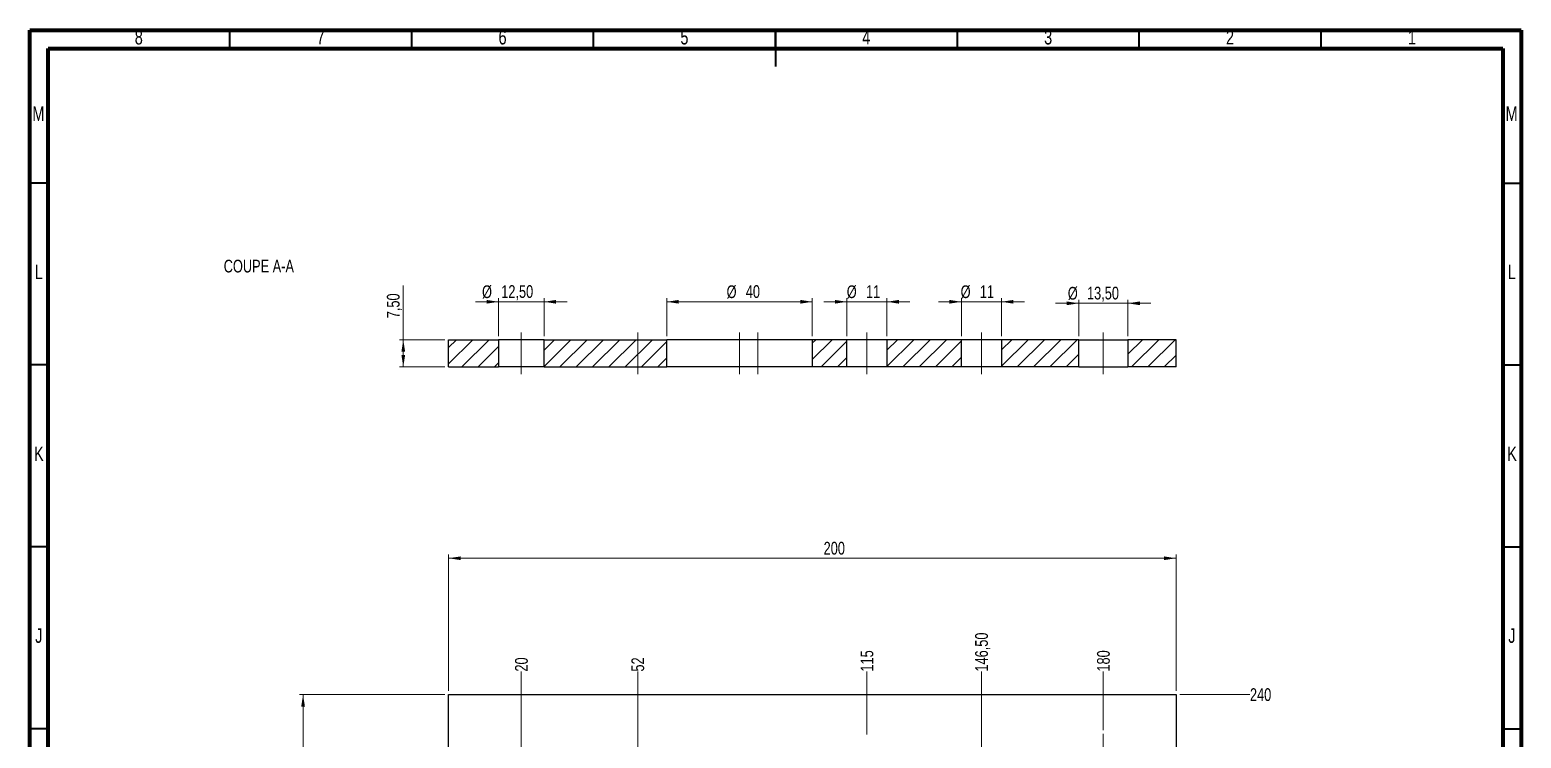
# Model space of a CAD drawing. Header units: millimetres. Extents: x 5 to 415, y 5 to 589.
# Drawn here: x 5 to 415, y 394.4 to 589.1 of the extents above; entities that cross this region are included whole.
import ezdxf

# ---------------------------------------------------------------- set-up
doc = ezdxf.new("R2010")
doc.units = ezdxf.units.MM
doc.linetypes.add('CENTERX2', pattern=[20.32, 12.7, -2.54, 2.54, -2.54])
doc.styles.add('SLDTEXTSTYLE0', font='TXT', dxfattribs={"width": 0.75})
doc.dimstyles.new('SLDDIMSTYLE1', dxfattribs={"dimtxt": 3.5, "dimasz": 3.302, "dimexe": 0, "dimexo": 0.0625, "dimgap": 0.875, "dimtad": 0, "dimtih": 1, "dimtoh": 1, "dimrnd": 1e-09, "dimzin": 12, "dimdsep": 46, "dimtxsty": 'SLDTEXTSTYLE0', "dimblk1": 'NONE', "dimblk2": 'NONE', "dimsah": 1, "dimcen": 0.09, "dimadec": 0, "dimazin": 3, "dimtfac": 1, "dimtofl": 0, "dimtmove": 0, "dimatfit": 3, "dimldrblk": 'NONE', "dimfxl": 1, "dimfrac": 2, "dimtolj": 1, "dimtzin": 12, "dimarcsym": 0})
doc.dimstyles.new('SLDDIMSTYLE2', dxfattribs={"dimtxt": 3.5, "dimasz": 3.302, "dimexe": 0, "dimexo": 0.0625, "dimgap": 0.875, "dimtad": 1, "dimrnd": 1e-09, "dimzin": 12, "dimdsep": 46, "dimtxsty": 'SLDTEXTSTYLE0', "dimsah": 1, "dimcen": 0.09, "dimadec": 0, "dimazin": 3, "dimtfac": 1, "dimtofl": 0, "dimtmove": 0, "dimatfit": 3, "dimfxl": 1, "dimfrac": 2, "dimtolj": 1, "dimtzin": 12, "dimarcsym": 0})
doc.dimstyles.new('SLDDIMSTYLE3', dxfattribs={"dimtxt": 3.5, "dimasz": 3.302, "dimexe": 0, "dimexo": 0.0625, "dimgap": 0.875, "dimtad": 1, "dimrnd": 1e-09, "dimzin": 12, "dimdsep": 46, "dimtxsty": 'SLDTEXTSTYLE0', "dimsah": 1, "dimcen": 0.09, "dimadec": 0, "dimazin": 3, "dimtfac": 1, "dimtmove": 0, "dimatfit": 0, "dimfxl": 1, "dimfrac": 2, "dimtolj": 1, "dimtzin": 12, "dimarcsym": 0})

# ---------------------------------------------------------------- blocks, each defined once
blk = doc.blocks.new('_D_3')
at = {"color": 7, "linetype": 'Continuous', "lineweight": 18}
blk.add_line((140.12, 366.13), (140.12, 412.7), dxfattribs=at)
at = {"color": 7, "linetype": 'Continuous', "lineweight": 18, "insert": (138.39, 412.7), "char_height": 3.5, "attachment_point": 1, "rotation": 90, "style": 'SLDTEXTSTYLE0'}
blk.add_mtext('20', dxfattribs=at)
blk = doc.blocks.new('_None')
blk = doc.blocks.new('_D_5')
at = {"color": 7, "linetype": 'Continuous', "lineweight": 18}
blk.add_line((172.12, 376.38), (172.12, 412.7), dxfattribs=at)
at = {"color": 7, "linetype": 'Continuous', "lineweight": 18, "insert": (170.39, 412.7), "char_height": 3.5, "attachment_point": 1, "rotation": 90, "style": 'SLDTEXTSTYLE0'}
blk.add_mtext('52', dxfattribs=at)
blk = doc.blocks.new('_D_11')
at = {"color": 7, "linetype": 'Continuous', "lineweight": 18}
blk.add_line((235.12, 395.38), (235.12, 412.7), dxfattribs=at)
at = {"color": 7, "linetype": 'Continuous', "lineweight": 18, "insert": (233.39, 412.7), "char_height": 3.5, "attachment_point": 1, "rotation": 90, "style": 'SLDTEXTSTYLE0'}
blk.add_mtext('115', dxfattribs=at)
blk = doc.blocks.new('_D_13')
at = {"color": 7, "linetype": 'Continuous', "lineweight": 18}
blk.add_line((266.62, 352.38), (266.62, 412.7), dxfattribs=at)
at = {"color": 7, "linetype": 'Continuous', "lineweight": 18, "insert": (264.89, 412.7), "char_height": 3.5, "attachment_point": 1, "rotation": 90, "style": 'SLDTEXTSTYLE0'}
blk.add_mtext('146,50', dxfattribs=at)
blk = doc.blocks.new('_D_17')
at = {"color": 7, "linetype": 'Continuous', "lineweight": 18}
blk.add_line((300.12, 396.63), (300.12, 412.7), dxfattribs=at)
at = {"color": 7, "linetype": 'Continuous', "lineweight": 18, "insert": (298.39, 412.7), "char_height": 3.5, "attachment_point": 1, "rotation": 90, "style": 'SLDTEXTSTYLE0'}
blk.add_mtext('180', dxfattribs=at)
blk = doc.blocks.new('_D_43')
at = {"color": 7, "linetype": 'Continuous', "lineweight": 18}
blk.add_line((321.12, 406.38), (340.44, 406.38), dxfattribs=at)
at = {"color": 7, "linetype": 'Continuous', "lineweight": 18, "insert": (340.44, 408.12), "char_height": 3.5, "attachment_point": 1, "style": 'SLDTEXTSTYLE0'}
blk.add_mtext('240', dxfattribs=at)
blk = doc.blocks.new('_D_44')
at = {"color": 7, "linetype": 'Continuous', "lineweight": 18}
for p, q in [((120.12, 407.38), (120.12, 444.86)), ((120.12, 443.86), (320.12, 443.86)), ((320.12, 407.38), (320.12, 444.86))]:
    blk.add_line(p, q, dxfattribs=at)
for points in [[(120.12, 443.86), (123.42, 443.35), (123.42, 444.36)], [(320.12, 443.86), (316.82, 444.36), (316.82, 443.35)]]:
    blk.add_solid(points, dxfattribs=at)
at = {"color": 7, "linetype": 'Continuous', "lineweight": 18, "insert": (223.23, 448.37), "char_height": 3.5, "attachment_point": 1, "style": 'SLDTEXTSTYLE0'}
blk.add_mtext('200', dxfattribs=at)
blk = doc.blocks.new('_D_45')
at = {"color": 7, "linetype": 'Continuous', "lineweight": 18}
for p, q in [((119.12, 406.38), (79.12, 406.38)), ((80.12, 166.38), (80.12, 406.38)), ((119.12, 166.38), (79.12, 166.38))]:
    blk.add_line(p, q, dxfattribs=at)
for points in [[(80.12, 406.38), (79.61, 403.08), (80.63, 403.08)], [(80.12, 166.38), (80.63, 169.69), (79.61, 169.69)]]:
    blk.add_solid(points, dxfattribs=at)
at = {"color": 7, "linetype": 'Continuous', "lineweight": 18, "insert": (75.61, 282.66), "char_height": 3.5, "attachment_point": 1, "rotation": 90, "style": 'SLDTEXTSTYLE0'}
blk.add_mtext('240', dxfattribs=at)
blk = doc.blocks.new('SW_CENTERMARKSYMBOL_2')
at = {"color": 0, "linetype": 'Continuous', "lineweight": 0}
for p, q in [((0, 5), (0, 9.25)), ((-5, 0), (-9.25, 0)), ((0, 0), (-2.5, 0)), ((0, 0), (0, 2.5)), ((0, 0), (0, -2.5)), ((0, 0), (2.5, 0)), ((5, 0), (9.25, 0)), ((0, -5), (0, -9.25))]:
    blk.add_line(p, q, dxfattribs=at)
blk = doc.blocks.new('SW_CENTERMARKSYMBOL_3')
at = {"color": 0, "linetype": 'Continuous', "lineweight": 0}
for p, q in [((0, 5), (0, 9.25)), ((-5, 0), (-9.25, 0)), ((0, 0), (-2.5, 0)), ((0, 0), (0, 2.5)), ((0, 0), (0, -2.5)), ((0, 0), (2.5, 0)), ((5, 0), (9.25, 0)), ((0, -5), (0, -9.25))]:
    blk.add_line(p, q, dxfattribs=at)
blk = doc.blocks.new('_D_46')
at = {"color": 7, "linetype": 'Continuous', "lineweight": 18}
for p, q in [((107.67, 503.94), (107.67, 518.88)), ((119.12, 503.94), (106.67, 503.94)), ((107.67, 496.44), (107.67, 503.94)), ((119.12, 496.44), (106.67, 496.44))]:
    blk.add_line(p, q, dxfattribs=at)
for points in [[(107.67, 503.94), (107.16, 500.64), (108.18, 500.64)], [(107.67, 496.44), (108.18, 499.74), (107.16, 499.74)]]:
    blk.add_solid(points, dxfattribs=at)
at = {"color": 7, "linetype": 'Continuous', "lineweight": 18, "insert": (103.16, 509.83), "char_height": 3.5, "attachment_point": 1, "rotation": 90, "style": 'SLDTEXTSTYLE0'}
blk.add_mtext('7,50', dxfattribs=at)
blk = doc.blocks.new('_D_47')
at = {"color": 7, "linetype": 'Continuous', "lineweight": 18}
for p, q in [((133.87, 514.36), (127.52, 514.36)), ((133.87, 504.94), (133.87, 515.36)), ((133.87, 514.36), (146.37, 514.36)), ((146.37, 504.94), (146.37, 515.36)), ((146.37, 514.36), (152.72, 514.36))]:
    blk.add_line(p, q, dxfattribs=at)
for points in [[(133.87, 514.36), (130.57, 514.87), (130.57, 513.85)], [(146.37, 514.36), (149.67, 513.85), (149.67, 514.87)]]:
    blk.add_solid(points, dxfattribs=at)
at = {"color": 7, "linetype": 'Continuous', "lineweight": 18, "char_height": 3.5, "attachment_point": 1, "style": 'SLDTEXTSTYLE0'}
for s, insert in [('%%c', (129.32, 518.87)), ('12,50', (134.6, 518.92))]:
    blk.add_mtext(s, dxfattribs=dict(at, insert=insert))
blk = doc.blocks.new('_D_48')
at = {"color": 7, "linetype": 'Continuous', "lineweight": 18}
for p, q in [((180.12, 504.94), (180.12, 515.36)), ((180.12, 514.36), (220.12, 514.36)), ((220.12, 504.94), (220.12, 515.36))]:
    blk.add_line(p, q, dxfattribs=at)
for points in [[(180.12, 514.36), (183.42, 513.85), (183.42, 514.87)], [(220.12, 514.36), (216.82, 514.87), (216.82, 513.85)]]:
    blk.add_solid(points, dxfattribs=at)
at = {"color": 7, "linetype": 'Continuous', "lineweight": 18, "char_height": 3.5, "attachment_point": 1, "style": 'SLDTEXTSTYLE0'}
for s, insert in [('%%c', (196.56, 518.87)), ('40', (201.83, 518.92))]:
    blk.add_mtext(s, dxfattribs=dict(at, insert=insert))
blk = doc.blocks.new('_D_49')
at = {"color": 7, "linetype": 'Continuous', "lineweight": 18}
for p, q in [((229.62, 514.36), (223.27, 514.36)), ((229.62, 504.94), (229.62, 515.36)), ((240.62, 514.36), (229.62, 514.36)), ((240.62, 504.94), (240.62, 515.36)), ((240.62, 514.36), (246.97, 514.36))]:
    blk.add_line(p, q, dxfattribs=at)
for points in [[(229.62, 514.36), (226.32, 514.87), (226.32, 513.85)], [(240.62, 514.36), (243.92, 513.85), (243.92, 514.87)]]:
    blk.add_solid(points, dxfattribs=at)
at = {"color": 7, "linetype": 'Continuous', "lineweight": 18, "char_height": 3.5, "attachment_point": 1, "style": 'SLDTEXTSTYLE0'}
for s, insert in [('%%c', (229.59, 518.87)), ('11', (234.87, 518.92))]:
    blk.add_mtext(s, dxfattribs=dict(at, insert=insert))
blk = doc.blocks.new('_D_50')
at = {"color": 7, "linetype": 'Continuous', "lineweight": 18}
for p, q in [((261.12, 514.36), (254.77, 514.36)), ((261.12, 504.94), (261.12, 515.36)), ((261.12, 514.36), (272.12, 514.36)), ((272.12, 504.94), (272.12, 515.36)), ((272.12, 514.36), (278.47, 514.36))]:
    blk.add_line(p, q, dxfattribs=at)
for points in [[(261.12, 514.36), (257.82, 514.87), (257.82, 513.85)], [(272.12, 514.36), (275.42, 513.85), (275.42, 514.87)]]:
    blk.add_solid(points, dxfattribs=at)
at = {"color": 7, "linetype": 'Continuous', "lineweight": 18, "char_height": 3.5, "attachment_point": 1, "style": 'SLDTEXTSTYLE0'}
for s, insert in [('%%c', (260.9, 518.87)), ('11', (266.18, 518.92))]:
    blk.add_mtext(s, dxfattribs=dict(at, insert=insert))
blk = doc.blocks.new('_D_51')
at = {"color": 7, "linetype": 'Continuous', "lineweight": 18}
for p, q in [((293.37, 513.94), (287.02, 513.94)), ((293.37, 504.94), (293.37, 514.94)), ((293.37, 513.94), (306.87, 513.94)), ((306.87, 504.94), (306.87, 514.94)), ((306.87, 513.94), (313.22, 513.94))]:
    blk.add_line(p, q, dxfattribs=at)
for points in [[(293.37, 513.94), (290.07, 514.45), (290.07, 513.43)], [(306.87, 513.94), (310.17, 513.43), (310.17, 514.45)]]:
    blk.add_solid(points, dxfattribs=at)
at = {"color": 7, "linetype": 'Continuous', "lineweight": 18, "char_height": 3.5, "attachment_point": 1, "style": 'SLDTEXTSTYLE0'}
for s, insert in [('%%c', (290.36, 518.45)), ('13,50', (295.64, 518.5))]:
    blk.add_mtext(s, dxfattribs=dict(at, insert=insert))

msp = doc.modelspace()

# ---------------------------------------------------------------- hatches: boundary and pattern name
at = {"linetype": 'Continuous', "lineweight": 18}
h = msp.add_hatch(dxfattribs=at)
h.set_pattern_fill('ANSI31', style=0)
h.paths.add_polyline_path([(120.123, 503.939), (120.123, 496.439), (133.873, 496.439), (133.873, 503.939)], flags=0)
h = msp.add_hatch(dxfattribs=at)
h.set_pattern_fill('ANSI31', style=0)
h.paths.add_polyline_path([(146.373, 503.939), (146.373, 496.439), (180.123, 496.439), (180.123, 503.939)], flags=0)
h = msp.add_hatch(dxfattribs=at)
h.set_pattern_fill('ANSI31', style=0)
h.paths.add_polyline_path([(220.123, 496.439), (229.623, 496.439), (229.623, 503.939), (220.123, 503.939)], flags=0)
h = msp.add_hatch(dxfattribs=at)
h.set_pattern_fill('ANSI31', style=0)
h.paths.add_polyline_path([(240.623, 496.439), (261.123, 496.439), (261.123, 503.939), (240.623, 503.939)], flags=0)
h = msp.add_hatch(dxfattribs=at)
h.set_pattern_fill('ANSI31', style=0)
h.paths.add_polyline_path([(272.123, 496.439), (293.373, 496.439), (293.373, 503.939), (272.123, 503.939)], flags=0)
h = msp.add_hatch(dxfattribs=at)
h.set_pattern_fill('ANSI31', style=0)
h.paths.add_polyline_path([(306.873, 496.439), (320.123, 496.439), (320.123, 503.939), (306.873, 503.939)], flags=0)

# ---------------------------------------------------------------- linework, layer by layer
at = {"color": 7, "linetype": 'Continuous', "lineweight": 70}
for p, q in [((5, 5), (5, 589)), ((5, 589), (415, 589)), ((415, 589), (415, 5)), ((10, 10), (10, 584)), ((10, 584), (410, 584)), ((410, 584), (410, 10))]:
    msp.add_line(p, q, dxfattribs=at)
at = {"color": 7, "linetype": 'Continuous', "lineweight": 35}
for p, q in [((60, 584), (60, 589)), ((110, 584), (110, 589)), ((160, 584), (160, 589)), ((210, 589.001), (210, 578.999)), ((210, 584), (210, 589)), ((260, 584), (260, 589)), ((310, 584), (310, 589)), ((360, 584), (360, 589)), ((10, 547), (5, 547)), ((410, 547), (415, 547)), ((10, 497), (5, 497)), ((410, 497), (415, 497)), ((10, 447), (5, 447)), ((410, 447), (415, 447)), ((10, 397), (5, 397)), ((410, 397), (415, 397))]:
    msp.add_line(p, q, dxfattribs=at)
at = {"color": 7, "linetype": 'CENTERX2', "lineweight": 18}
for p, q in [((140.123, 494.439), (140.123, 505.939)), ((172.123, 494.439), (172.123, 505.939)), ((200.123, 494.439), (200.123, 505.939)), ((205.123, 494.439), (205.123, 505.939)), ((235.123, 494.439), (235.123, 505.939)), ((266.623, 494.439), (266.623, 505.939)), ((300.123, 505.939), (300.123, 494.439))]:
    msp.add_line(p, q, dxfattribs=at)
at = {"color": 7, "linetype": 'Continuous', "lineweight": 25}
for p, q in [((120.123, 503.939), (133.873, 503.939)), ((120.123, 496.439), (120.123, 503.939)), ((133.873, 503.939), (133.873, 496.439)), ((146.373, 503.939), (133.873, 503.939)), ((146.373, 496.439), (146.373, 503.939)), ((146.373, 503.939), (180.123, 503.939)), ((180.123, 496.439), (180.123, 503.939)), ((220.123, 503.939), (180.123, 503.939)), ((220.123, 503.939), (220.123, 496.439)), ((229.623, 503.939), (220.123, 503.939)), ((229.623, 496.439), (229.623, 503.939)), ((240.623, 503.939), (229.623, 503.939)), ((240.623, 503.939), (240.623, 496.439)), ((261.123, 503.939), (240.623, 503.939)), ((261.123, 496.439), (261.123, 503.939)), ((272.123, 503.939), (261.123, 503.939)), ((272.123, 503.939), (272.123, 496.439)), ((293.373, 503.939), (272.123, 503.939)), ((293.373, 496.439), (293.373, 503.939)), ((293.373, 503.939), (306.873, 503.939)), ((306.873, 503.939), (306.873, 496.439)), ((320.123, 503.939), (306.873, 503.939)), ((320.123, 496.439), (320.123, 503.939)), ((120.123, 496.439), (133.873, 496.439)), ((146.373, 496.439), (133.873, 496.439)), ((146.373, 496.439), (180.123, 496.439)), ((220.123, 496.439), (180.123, 496.439)), ((229.623, 496.439), (220.123, 496.439)), ((240.623, 496.439), (229.623, 496.439)), ((261.123, 496.439), (240.623, 496.439)), ((272.123, 496.439), (261.123, 496.439)), ((293.373, 496.439), (272.123, 496.439)), ((293.373, 496.439), (306.873, 496.439)), ((320.123, 496.439), (306.873, 496.439)), ((120.123, 406.384), (320.123, 406.384)), ((120.123, 166.384), (120.123, 406.384)), ((320.123, 406.384), (320.123, 166.384))]:
    msp.add_line(p, q, dxfattribs=at)

# ---------------------------------------------------------------- block references
at = {"color": 7, "linetype": 'Continuous', "lineweight": 0}
for name, p in [('SW_CENTERMARKSYMBOL_3', (140.123, 386.384)), ('SW_CENTERMARKSYMBOL_2', (300.123, 386.384))]:
    msp.add_blockref(name, p, dxfattribs=at)

# ---------------------------------------------------------------- texts
at = {"color": 7, "linetype": 'Continuous', "lineweight": 0, "attachment_point": 2, "style": 'SLDTEXTSTYLE0'}
for s, insert, char_height in [('8', (34.96, 589.06), 3.969), ('7', (84.96, 589.06), 3.969), ('6', (134.96, 589.06), 3.969), ('5', (184.96, 589.06), 3.969), ('4', (234.96, 589.06), 3.969), ('3', (284.96, 589.06), 3.969), ('2', (334.96, 589.06), 3.969), ('1', (384.96, 589.06), 3.969), ('M', (7.362, 568.06), 3.969), ('M', (412.362, 568.06), 3.969), ('COUPE A-A', (67.963, 525.919), 3.5), ('L', (7.455, 524.56), 3.969), ('L', (412.455, 524.56), 3.969), ('K', (7.489, 474.56), 3.969), ('K', (412.489, 474.56), 3.969), ('J', (7.465, 424.56), 3.969), ('J', (412.465, 424.56), 3.969)]:
    msp.add_mtext(s, dxfattribs=dict(at, insert=insert, char_height=char_height))

# ---------------------------------------------------------------- dimensions: what is measured, and where the dimension line sits
at = {"color": 7, "linetype": 'Continuous', "lineweight": 18}
for base, p1, p2, picture, middle in [((107.67, 503.939), (120.123, 496.439), (120.123, 503.939), '_D_46', (107.67, 514.359)), ((80.123, 406.384), (120.123, 166.384), (120.123, 406.384), '_D_45', (80.123, 286.535))]:
    dim = msp.add_linear_dim(base=base, p1=p1, p2=p2, angle=90, dimstyle='SLDDIMSTYLE2', dxfattribs=at)
    dim.commit()
    dim.dimension.update_dxf_attribs({"geometry": picture, "text_midpoint": middle, "dimtype": 160})
for base, p1, p2, dimstyle, picture, middle in [((146.373, 514.359), (133.873, 503.939), (146.373, 503.939), 'SLDDIMSTYLE3', '_D_47', (137.779, 514.359)), ((220.123, 514.359), (180.123, 503.939), (220.123, 503.939), 'SLDDIMSTYLE2', '_D_48', (201.78, 514.359)), ((229.623, 514.359), (240.623, 503.939), (229.623, 503.939), 'SLDDIMSTYLE3', '_D_49', (234.814, 514.359)), ((272.123, 514.359), (261.123, 503.939), (272.123, 503.939), 'SLDDIMSTYLE3', '_D_50', (266.126, 514.359)), ((306.873, 513.939), (293.373, 503.939), (306.873, 503.939), 'SLDDIMSTYLE3', '_D_51', (298.815, 513.939))]:
    dim = msp.add_linear_dim(base=base, p1=p1, p2=p2, text='%%c<>', dimstyle=dimstyle, dxfattribs=at)
    dim.commit()
    dim.dimension.update_dxf_attribs({"geometry": picture, "text_midpoint": middle, "dimtype": 160})
dim = msp.add_linear_dim(base=(320.123, 443.857), p1=(120.123, 406.384), p2=(320.123, 406.384), dimstyle='SLDDIMSTYLE2', dxfattribs=at)
dim.commit()
dim.dimension.update_dxf_attribs({"geometry": '_D_44', "text_midpoint": (227.106, 443.857), "dimtype": 160})
for feature_location, offset, dtype, origin, picture, middle in [((266.623, 351.384), (0, 61.317), 1, (120.123, 166.384), '_D_13', (266.623, 419.812)), ((235.123, 394.384), (0, 18.317), 1, (120.123, 166.384), '_D_11', (235.123, 416.58)), ((300.123, 395.634), (0, 17.067), 1, (120.123, 166.384), '_D_17', (300.123, 416.58)), ((140.123, 365.134), (0, 47.567), 1, (120.123, 166.384), '_D_3', (140.123, 415.287)), ((172.123, 375.384), (0, 37.317), 1, (120.123, 166.384), '_D_5', (172.123, 415.287)), ((320.123, 406.384), (20.321, 0), 0, (320.123, 166.384), '_D_43', (344.323, 406.384))]:
    dim = msp.add_ordinate_dim(feature_location=feature_location, offset=offset, dtype=dtype, origin=origin, dimstyle='SLDDIMSTYLE1', dxfattribs=at)
    dim.commit()
    dim.dimension.update_dxf_attribs({"geometry": picture, "text_midpoint": middle})

doc.saveas('drawing.dxf')
